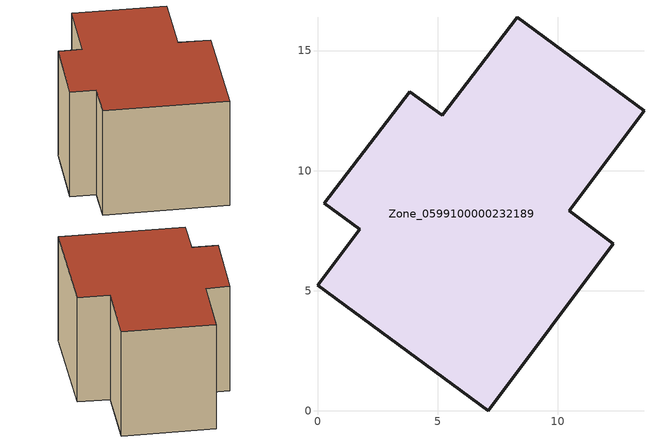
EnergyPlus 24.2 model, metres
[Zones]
Zone_0599100000232189
 floor ground (C_G): 5.2,12.31 8.32,16.39 13.59,12.49 10.47,8.33 12.31,6.96 7.1,0 0,5.23 1.75,7.55 0.27,8.64 3.83,13.28 z0
 wall outside (C_F): 0,5.23 7.1,0 12.31,6.96 10.47,8.33 13.59,12.49 8.32,16.39 5.2,12.31 3.83,13.28 0.27,8.64 1.75,7.55 0,5.23 z0:8.15
 roof outside (C_R): 1.75,7.55 0,5.23 7.1,0 12.31,6.96 10.47,8.33 13.59,12.49 8.32,16.39 5.2,12.31 3.83,13.28 0.27,8.64 z8.15
[BUILDING]
Pand.0599100000232189: North Axis=0; Terrain=City; Loads Convergence Tolerance Value=0.04; Temperature Convergence Tolerance Value=0.4; Solar Distribution=FullExterior; Maximum Number of Warmup Days=25; Minimum Number of Warmup Days=1
[Site:Location]
Rotterdam.The.Hague.AP_ZH_NLD Design_Conditions: Latitude=51.96; Longitude=4.45; Time Zone=1; Elevation=-4.5
[SITE:GROUNDTEMPERATURE:BUILDINGSURFACE]
18, 18, 18, 18, 18, 18, 18, 18, 18, 18, 18, 18
[MATERIAL] Thermal Absorptance=0.9; Solar Absorptance=0.7; Visible Absorptance=0.7
Name | Roughness | Thickness | Conductivity | Density | Specific Heat
G.D.1965 | MediumSmooth | 0.15 | 1 | 540 | 1210
F.D.1965 | Rough | 0.3 | 0.857143 | 1920 | 840
R.D.1965 | MediumRough | 0.2 | 0.08 | 1500 | 1000
[CONSTRUCTION]
C_G: G.D.1965
C_F: F.D.1965
C_R: R.D.1965
[ZONE]
Zone_0599100000232189: Type=1; Multiplier=1; Ceiling Height=Autocalculate; Volume=Autocalculate; Floor Area=autocalculate; Part of Total Floor Area=Yes
[ZONEINFILTRATION:DESIGNFLOWRATE]
Infil_Zone_0599100000232189: Zone or ZoneList or Space or SpaceList=Zone_0599100000232189; Schedule=AlwaysOn; Design Flow Rate Calculation Method=Flow/Area; Flow Rate per Floor Area=0.0042; Constant Term Coefficient=1; Temperature Term Coefficient=0; Velocity Term Coefficient=0; Velocity Squared Term Coefficient=0
[HVACTEMPLATE:ZONE:IDEALLOADSAIRSYSTEM]
Zone_0599100000232189: Maximum Heating Supply Air Temperature=50; Minimum Cooling Supply Air Temperature=13; Maximum Heating Supply Air Humidity Ratio=0.0156; Minimum Cooling Supply Air Humidity Ratio=0.0077; Heating Limit=NoLimit; Cooling Limit=NoLimit; Dehumidification Control Type=ConstantSensibleHeatRatio; Cooling Sensible Heat Ratio=0.7; Dehumidification Setpoint=60; Humidification Control Type=None; Humidification Setpoint=30; Outdoor Air Method=None; Outdoor Air Flow Rate per Person=0.00944; Outdoor Air Flow Rate per Zone Floor Area=0; Outdoor Air Flow Rate per Zone=0; Demand Controlled Ventilation Type=None; Outdoor Air Economizer Type=NoEconomizer; Heat Recovery Type=None; Sensible Heat Recovery Effectiveness=0.7; Latent Heat Recovery Effectiveness=0.65
[ZONECONTROL:THERMOSTAT]
ThermostatControl_Zone_0599100000232189: Zone or ZoneList=Zone_0599100000232189; Control Type Schedule=DualSetpointControlType; Control 1=Thermostat_Zone_0599100000232189; Temperature Difference Between Cutout And Setpoint=0
[THERMOSTATSETPOINT:DUALSETPOINT]
Thermostat_Zone_0599100000232189: Heating Setpoint Temperature Schedule=HeatingSetpoint_Zone_0599100000232189; Cooling Setpoint Temperature Schedule=CoolingSetpoint_Zone_0599100000232189
[SCHEDULE:COMPACT]
HeatingSetpoint_Zone_0599100000232189: Through: 12/31, For: AllDays, Until: 24:00, 21
CoolingSetpoint_Zone_0599100000232189: Through: 12/31, For: AllDays, Until: 24:00, 24
DualSetpointControlType: Through: 12/31, For: AllDays, Until: 24:00, 4
AlwaysOn: Through: 12/31, For: AllDays, Until: 24:00, 1
